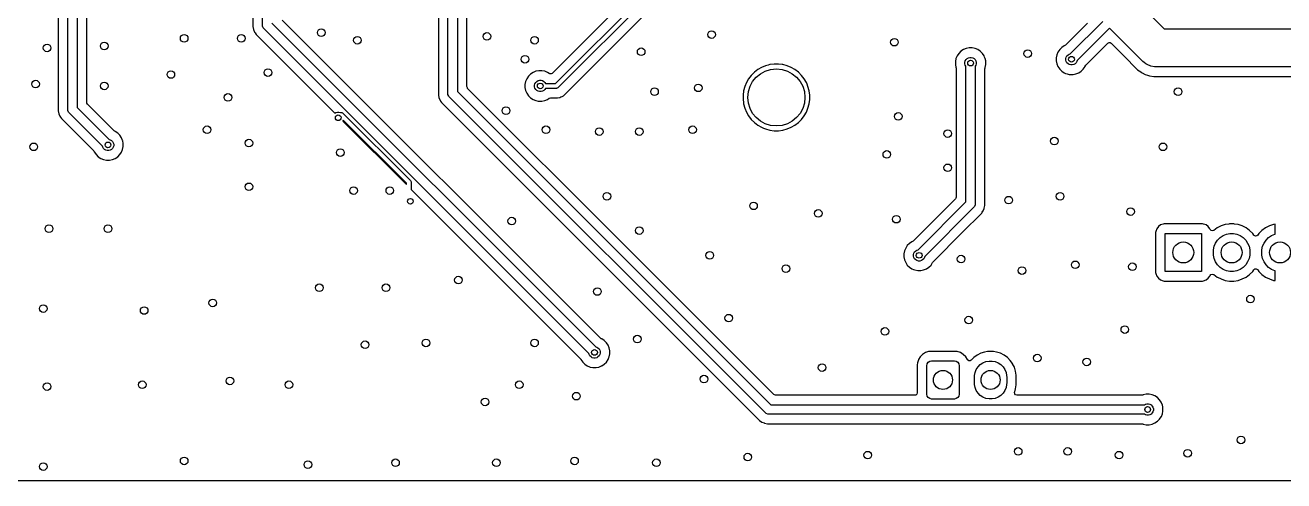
# Model space of a CAD drawing. Extents: x 2.03 to 8.88, y -5.74 to -2.97.
# Drawn here: x 3.695 to 6.297, y -5.738 to -4.796 of the extents above; entities that cross this region are included whole.
import ezdxf

# ---------------------------------------------------------------- set-up
doc = ezdxf.new("R2010")
doc.units = 0
doc.header["$MEASUREMENT"] = 0
doc.layers.add('BLACK', color=7, linetype='CONTINUOUS')

msp = doc.modelspace()

# ---------------------------------------------------------------- linework, layer by layer
at = {"layer": 'BLACK', "linetype": 'CONTINUOUS'}
for p, q in [((4.5689, -4.937), (4.5689, -3.9293)), ((4.5886, -3.9252), (4.5886, -4.9329)), ((4.6083, -4.9182), (4.6083, -3.9223)), ((3.7633, -3.9454), (3.7633, -4.9729)), ((3.783, -4.97), (3.783, -3.9483)), ((3.8027, -3.9524), (3.8027, -4.966)), ((4.5492, -3.9395), (4.5492, -4.9399)), ((4.1855, -4.7957), (4.1855, -3.9632)), ((3.8224, -4.9558), (3.8224, -4.1014)), ((4.1658, -4.0989), (4.1658, -4.7986)), ((5.0069, -4.6729), (4.7846, -4.8952)), ((4.7913, -4.9163), (5.0283, -4.6793)), ((5.0353, -4.6862), (4.7968, -4.9247)), ((4.8127, -4.9367), (5.0417, -4.7077)), ((5.9776, -4.731), (6.0498, -4.8031)), ((4.8845, -5.4431), (4.2263, -4.7849)), ((5.8558, -4.8547), (5.9229, -4.7876)), ((4.1658, -4.7986), (4.1658, -4.7986)), ((4.1658, -4.7986), (4.1658, -4.7986)), ((4.1658, -4.7986), (4.1669, -4.8043)), ((4.1669, -4.8043), (4.1669, -4.8043)), ((4.1669, -4.8043), (4.1691, -4.8097)), ((4.1691, -4.8097), (4.1691, -4.8097)), ((4.1691, -4.8097), (4.1691, -4.8097)), ((4.1691, -4.8097), (4.1699, -4.8108)), ((4.1699, -4.8108), (4.1703, -4.8114)), ((4.1703, -4.8114), (4.1703, -4.8114)), ((4.1703, -4.8114), (4.1724, -4.8145)), ((4.1857, -4.7976), (4.1855, -4.7957)), ((4.1871, -4.8012), (4.1857, -4.7976)), ((4.1884, -4.8027), (4.1871, -4.8012)), ((4.1871, -4.8012), (4.1871, -4.8012)), ((4.8606, -5.4749), (4.1884, -4.8027)), ((4.2052, -4.7916), (4.8745, -5.461)), ((5.8916, -4.7911), (5.8459, -4.8368)), ((5.9368, -4.8015), (5.8697, -4.8686)), ((6.0056, -4.8704), (5.9368, -4.8015)), ((6.0498, -4.8031), (6.4123, -4.8031)), ((4.1724, -4.8145), (4.1724, -4.8145)), ((4.1724, -4.8145), (4.3352, -4.9774)), ((5.8433, -4.8382), (5.8382, -4.8417)), ((5.8443, -4.8378), (5.8433, -4.8382)), ((5.8433, -4.8382), (5.8433, -4.8382)), ((5.8459, -4.8368), (5.8443, -4.8378)), ((5.8876, -4.8786), (5.9333, -4.8328)), ((5.9333, -4.8328), (5.9358, -4.8315)), ((5.9358, -4.8315), (5.9385, -4.8317)), ((5.9385, -4.8317), (5.9402, -4.8328)), ((5.9402, -4.8328), (5.9661, -4.8586)), ((5.6193, -4.8648), (5.6181, -4.8709)), ((5.6217, -4.8591), (5.6193, -4.8648)), ((5.6193, -4.8648), (5.6193, -4.8648)), ((5.6251, -4.8539), (5.6217, -4.8591)), ((5.6217, -4.8591), (5.6217, -4.8591)), ((5.6295, -4.8495), (5.6251, -4.8539)), ((5.6251, -4.8539), (5.6251, -4.8539)), ((5.6347, -4.8461), (5.6295, -4.8495)), ((5.6295, -4.8495), (5.6295, -4.8495)), ((5.6404, -4.8437), (5.6347, -4.8461)), ((5.6347, -4.8461), (5.6347, -4.8461)), ((5.6402, -4.8668), (5.6424, -4.8646)), ((5.6465, -4.8425), (5.6404, -4.8437)), ((5.6404, -4.8437), (5.6404, -4.8437)), ((5.6424, -4.8646), (5.6451, -4.8631)), ((5.6451, -4.8631), (5.6481, -4.8623)), ((5.6527, -4.8425), (5.6465, -4.8425)), ((5.6465, -4.8425), (5.6465, -4.8425)), ((5.6481, -4.8623), (5.6511, -4.8623)), ((5.6511, -4.8623), (5.6541, -4.8631)), ((5.6588, -4.8437), (5.6527, -4.8425)), ((5.6527, -4.8425), (5.6527, -4.8425)), ((5.6541, -4.8631), (5.6568, -4.8646)), ((5.6568, -4.8646), (5.659, -4.8668)), ((5.6645, -4.8461), (5.6588, -4.8437)), ((5.6588, -4.8437), (5.6588, -4.8437)), ((5.6697, -4.8495), (5.6645, -4.8461)), ((5.6645, -4.8461), (5.6645, -4.8461)), ((5.6741, -4.8539), (5.6697, -4.8495)), ((5.6697, -4.8495), (5.6697, -4.8495)), ((5.6775, -4.8591), (5.6741, -4.8539)), ((5.6741, -4.8539), (5.6741, -4.8539)), ((5.6785, -4.8614), (5.6775, -4.8591)), ((5.6775, -4.8591), (5.6775, -4.8591)), ((5.6799, -4.8648), (5.6785, -4.8614)), ((5.6809, -4.8695), (5.6799, -4.8648)), ((5.828, -4.8569), (5.8268, -4.863)), ((5.8268, -4.863), (5.8268, -4.8692)), ((5.8303, -4.8512), (5.828, -4.8569)), ((5.828, -4.8569), (5.828, -4.8569)), ((5.8338, -4.8461), (5.8303, -4.8512)), ((5.8303, -4.8512), (5.8303, -4.8512)), ((5.8382, -4.8417), (5.8338, -4.8461)), ((5.8338, -4.8461), (5.8338, -4.8461)), ((5.8382, -4.8417), (5.8382, -4.8417)), ((5.8466, -4.8646), (5.8474, -4.8616)), ((5.8466, -4.8677), (5.8466, -4.8646)), ((5.8474, -4.8616), (5.8489, -4.859)), ((5.8489, -4.859), (5.8511, -4.8568)), ((5.8511, -4.8568), (5.8537, -4.8552)), ((5.8537, -4.8552), (5.8558, -4.8547)), ((5.9661, -4.8586), (5.995, -4.8876)), ((4.7506, -4.891), (4.7449, -4.8933)), ((4.7506, -4.891), (4.7506, -4.891)), ((4.7567, -4.8897), (4.7506, -4.891)), ((4.7629, -4.8897), (4.7567, -4.8897)), ((4.7567, -4.8897), (4.7567, -4.8897)), ((4.769, -4.891), (4.7629, -4.8897)), ((4.7629, -4.8897), (4.7629, -4.8897)), ((4.7748, -4.8933), (4.769, -4.891)), ((4.769, -4.891), (4.769, -4.891)), ((5.2097, -4.8875), (5.2025, -4.893)), ((5.2175, -4.8829), (5.2097, -4.8875)), ((5.2258, -4.8795), (5.2175, -4.8829)), ((5.2175, -4.8829), (5.2175, -4.8829)), ((5.2309, -4.8781), (5.2258, -4.8795)), ((5.2346, -4.8771), (5.2309, -4.8781)), ((5.2351, -4.8771), (5.2346, -4.8771)), ((5.2435, -4.876), (5.2351, -4.8771)), ((5.2525, -4.876), (5.2435, -4.876)), ((5.2435, -4.876), (5.2435, -4.876)), ((5.26, -4.8769), (5.2525, -4.876)), ((5.2525, -4.876), (5.2525, -4.876)), ((5.2615, -4.8771), (5.26, -4.8769)), ((5.2702, -4.8795), (5.2615, -4.8771)), ((5.2786, -4.8829), (5.2702, -4.8795)), ((5.2864, -4.8875), (5.2786, -4.8829)), ((5.2786, -4.8829), (5.2786, -4.8829)), ((5.2936, -4.893), (5.2864, -4.8875)), ((5.6181, -4.8709), (5.6181, -4.8771)), ((5.6181, -4.8771), (5.6193, -4.8832)), ((5.6193, -4.8832), (5.6193, -4.8832)), ((5.6193, -4.8832), (5.6197, -4.8841)), ((5.6197, -4.8841), (5.6201, -4.886)), ((5.6201, -4.886), (5.6201, -5.1511)), ((5.6379, -4.8725), (5.6387, -4.8695)), ((5.6379, -4.8756), (5.6379, -4.8725)), ((5.6387, -4.8785), (5.6379, -4.8756)), ((5.6387, -4.8695), (5.6402, -4.8668)), ((5.6398, -4.8804), (5.6387, -4.8785)), ((5.6398, -5.1613), (5.6398, -4.8804)), ((5.659, -4.8668), (5.6605, -4.8695)), ((5.6605, -4.8785), (5.6594, -4.8804)), ((5.6594, -4.8804), (5.6594, -5.1654)), ((5.6605, -4.8695), (5.6613, -4.8725)), ((5.6613, -4.8756), (5.6605, -4.8785)), ((5.6613, -4.8725), (5.6613, -4.8756)), ((5.6792, -4.886), (5.6795, -4.8841)), ((5.6792, -4.9402), (5.6792, -4.886)), ((5.6795, -4.8841), (5.6799, -4.8832)), ((5.6799, -4.8832), (5.6811, -4.8771)), ((5.6811, -4.8709), (5.6809, -4.8695)), ((5.6811, -4.8771), (5.6811, -4.8709)), ((5.6811, -4.8709), (5.6811, -4.8709)), ((5.6811, -4.8709), (5.6811, -4.8709)), ((5.8268, -4.8692), (5.828, -4.8753)), ((5.828, -4.8753), (5.828, -4.8753)), ((5.828, -4.8753), (5.8303, -4.8811)), ((5.8303, -4.8811), (5.8303, -4.8811)), ((5.8303, -4.8811), (5.8338, -4.8862)), ((5.8338, -4.8862), (5.8338, -4.8862)), ((5.8338, -4.8862), (5.8382, -4.8906)), ((5.8382, -4.8906), (5.8382, -4.8906)), ((5.8382, -4.8906), (5.8433, -4.8941)), ((5.8474, -4.8707), (5.8466, -4.8677)), ((5.8489, -4.8733), (5.8474, -4.8707)), ((5.8511, -4.8755), (5.8489, -4.8733)), ((5.8537, -4.8771), (5.8511, -4.8755)), ((5.8567, -4.8779), (5.8537, -4.8771)), ((5.8598, -4.8779), (5.8567, -4.8779)), ((5.8628, -4.8771), (5.8598, -4.8779)), ((5.8655, -4.8755), (5.8628, -4.8771)), ((5.8676, -4.8733), (5.8655, -4.8755)), ((5.8692, -4.8707), (5.8676, -4.8733)), ((5.8697, -4.8686), (5.8692, -4.8707)), ((5.8732, -4.8941), (5.8784, -4.8906)), ((5.8784, -4.8906), (5.8827, -4.8862)), ((5.8827, -4.8862), (5.8862, -4.8811)), ((5.8862, -4.8811), (5.8866, -4.8801)), ((5.8866, -4.8801), (5.8876, -4.8786)), ((5.995, -4.8876), (6.0015, -4.8923)), ((6.0015, -4.8923), (6.0025, -4.893)), ((6.0085, -4.873), (6.0056, -4.8704)), ((6.0121, -4.8753), (6.0085, -4.873)), ((6.0149, -4.8772), (6.0121, -4.8753)), ((6.022, -4.8802), (6.0149, -4.8772)), ((6.0296, -4.8817), (6.022, -4.8802)), ((6.0335, -4.8819), (6.0296, -4.8817)), ((6.4252, -4.8819), (6.0335, -4.8819)), ((4.6083, -4.9227), (4.6083, -4.9182)), ((4.7295, -4.9121), (4.7283, -4.9182)), ((4.7283, -4.9182), (4.7283, -4.9244)), ((4.7319, -4.9063), (4.7295, -4.9121)), ((4.7295, -4.9121), (4.7295, -4.9121)), ((4.7354, -4.9012), (4.7319, -4.9063)), ((4.7319, -4.9063), (4.7319, -4.9063)), ((4.7398, -4.8968), (4.7354, -4.9012)), ((4.7354, -4.9012), (4.7354, -4.9012)), ((4.7449, -4.8933), (4.7398, -4.8968)), ((4.7398, -4.8968), (4.7398, -4.8968)), ((4.7449, -4.8933), (4.7449, -4.8933)), ((4.7481, -4.9197), (4.7489, -4.9167)), ((4.7489, -4.9167), (4.7505, -4.9141)), ((4.7505, -4.9141), (4.7527, -4.9119)), ((4.7527, -4.9119), (4.7553, -4.9103)), ((4.7553, -4.9103), (4.7583, -4.9095)), ((4.7583, -4.9095), (4.7614, -4.9095)), ((4.7614, -4.9095), (4.7644, -4.9103)), ((4.7644, -4.9103), (4.767, -4.9119)), ((4.767, -4.9119), (4.7692, -4.9141)), ((4.7692, -4.9141), (4.7705, -4.9163)), ((4.7705, -4.9163), (4.7913, -4.9163)), ((4.7784, -4.8958), (4.7748, -4.8933)), ((4.7748, -4.8933), (4.7748, -4.8933)), ((4.7794, -4.8963), (4.7784, -4.8958)), ((4.7822, -4.8965), (4.7794, -4.8963)), ((4.7846, -4.8952), (4.7822, -4.8965)), ((5.1861, -4.9143), (5.1826, -4.9227)), ((5.1906, -4.9065), (5.1861, -4.9143)), ((5.1861, -4.9143), (5.1861, -4.9143)), ((5.1961, -4.8993), (5.1906, -4.9065)), ((5.2025, -4.893), (5.1961, -4.8993)), ((5.3, -4.8993), (5.2936, -4.893)), ((5.2936, -4.893), (5.2936, -4.893)), ((5.3055, -4.9065), (5.3, -4.8993)), ((5.3, -4.8993), (5.3, -4.8993)), ((5.31, -4.9143), (5.3055, -4.9065)), ((5.3055, -4.9065), (5.3055, -4.9065)), ((5.3055, -4.9065), (5.3055, -4.9065)), ((5.3114, -4.9177), (5.31, -4.9143)), ((5.31, -4.9143), (5.31, -4.9143)), ((5.31, -4.9143), (5.31, -4.9143)), ((5.3134, -4.9227), (5.3114, -4.9177)), ((5.8433, -4.8941), (5.8433, -4.8941)), ((5.8433, -4.8941), (5.846, -4.8952)), ((5.846, -4.8952), (5.8491, -4.8964)), ((5.8491, -4.8964), (5.8532, -4.8973)), ((5.8532, -4.8973), (5.8552, -4.8977)), ((5.8552, -4.8977), (5.8552, -4.8977)), ((5.8552, -4.8977), (5.8552, -4.8977)), ((5.8552, -4.8977), (5.8614, -4.8977)), ((5.8614, -4.8977), (5.8675, -4.8964)), ((5.8614, -4.8977), (5.8614, -4.8977)), ((5.8675, -4.8964), (5.8732, -4.8941)), ((6.0025, -4.893), (6.0045, -4.8941)), ((6.0045, -4.8941), (6.0108, -4.8973)), ((6.0108, -4.8973), (6.0108, -4.8973)), ((6.0108, -4.8973), (6.0108, -4.8973)), ((6.0108, -4.8973), (6.0155, -4.8988)), ((6.0155, -4.8988), (6.0196, -4.9001)), ((6.0196, -4.9001), (6.0288, -4.9016)), ((6.0288, -4.9016), (6.0288, -4.9016)), ((6.0288, -4.9016), (6.4298, -4.9016)), ((4.5492, -4.9399), (4.5492, -4.9399)), ((4.5492, -4.9399), (4.5492, -4.9399)), ((4.5492, -4.9399), (4.5503, -4.9456)), ((4.5691, -4.9389), (4.5689, -4.937)), ((4.5706, -4.9425), (4.5691, -4.9389)), ((4.5718, -4.944), (4.5706, -4.9425)), ((4.5706, -4.9425), (4.5706, -4.9425)), ((5.2253, -5.5975), (4.5718, -4.944)), ((4.5886, -4.9329), (5.2364, -5.5807)), ((4.6084, -4.9238), (4.6083, -4.9227)), ((4.6085, -4.9239), (4.6084, -4.9238)), ((4.6085, -4.9241), (4.6085, -4.9239)), ((4.6091, -4.9251), (4.6085, -4.9241)), ((4.6097, -4.9262), (4.6091, -4.9251)), ((4.9258, -5.2423), (4.6097, -4.9262)), ((4.7283, -4.9244), (4.7295, -4.9305)), ((4.7295, -4.9305), (4.7295, -4.9305)), ((4.7295, -4.9305), (4.7319, -4.9362)), ((4.7319, -4.9362), (4.7319, -4.9362)), ((4.7319, -4.9362), (4.7354, -4.9414)), ((4.7354, -4.9414), (4.7354, -4.9414)), ((4.7354, -4.9414), (4.7398, -4.9457)), ((4.7481, -4.9228), (4.7481, -4.9197)), ((4.7489, -4.9258), (4.7481, -4.9228)), ((4.7505, -4.9284), (4.7489, -4.9258)), ((4.7527, -4.9306), (4.7505, -4.9284)), ((4.7553, -4.9322), (4.7527, -4.9306)), ((4.7583, -4.933), (4.7553, -4.9322)), ((4.7614, -4.933), (4.7583, -4.933)), ((4.7644, -4.9322), (4.7614, -4.933)), ((4.767, -4.9306), (4.7644, -4.9322)), ((4.7692, -4.9284), (4.767, -4.9306)), ((4.7705, -4.9262), (4.7692, -4.9284)), ((4.7933, -4.9262), (4.7705, -4.9262)), ((4.7943, -4.9261), (4.7933, -4.9262)), ((4.795, -4.9258), (4.7943, -4.9261)), ((4.7943, -4.9261), (4.7943, -4.9261)), ((4.796, -4.9254), (4.795, -4.9258)), ((4.7968, -4.9247), (4.796, -4.9254)), ((4.796, -4.9254), (4.796, -4.9254)), ((4.8005, -4.9449), (4.8024, -4.9441)), ((4.8024, -4.9441), (4.805, -4.9431)), ((4.805, -4.9431), (4.8076, -4.9414)), ((4.8076, -4.9414), (4.809, -4.9404)), ((4.809, -4.9404), (4.8124, -4.937)), ((4.809, -4.9404), (4.809, -4.9404)), ((4.8124, -4.937), (4.8126, -4.9368)), ((4.8124, -4.937), (4.8124, -4.937)), ((4.8126, -4.9368), (4.8127, -4.9367)), ((4.8127, -4.9367), (4.8127, -4.9367)), ((4.8127, -4.9367), (4.8127, -4.9367)), ((4.8127, -4.9367), (4.8127, -4.9367)), ((4.8127, -4.9367), (4.8127, -4.9367)), ((5.1803, -4.9314), (5.1791, -4.9404)), ((5.1791, -4.9404), (5.1791, -4.9494)), ((5.1826, -4.9227), (5.1803, -4.9314)), ((5.1803, -4.9314), (5.1803, -4.9314)), ((5.3158, -4.9314), (5.3134, -4.9227)), ((5.3169, -4.9404), (5.3158, -4.9314)), ((5.3169, -4.9494), (5.3169, -4.9404)), ((5.6792, -5.1624), (5.6792, -4.9402)), ((3.7832, -4.972), (3.783, -4.97)), ((3.8027, -4.966), (3.8686, -5.0318)), ((3.8225, -4.9568), (3.8224, -4.9558)), ((3.8239, -4.9592), (3.8225, -4.9568)), ((3.8786, -5.0139), (3.8239, -4.9592)), ((4.5503, -4.9456), (4.5503, -4.9456)), ((4.5503, -4.9456), (4.5526, -4.951)), ((4.5526, -4.951), (4.5536, -4.9525)), ((4.5536, -4.9525), (4.5536, -4.9525)), ((4.5536, -4.9525), (4.5558, -4.9558)), ((4.5558, -4.9558), (4.5558, -4.9558)), ((4.5558, -4.9558), (5.2093, -5.6094)), ((4.7398, -4.9457), (4.7398, -4.9457)), ((4.7398, -4.9457), (4.7449, -4.9492)), ((4.7449, -4.9492), (4.7449, -4.9492)), ((4.7449, -4.9492), (4.7506, -4.9516)), ((4.7506, -4.9516), (4.7506, -4.9516)), ((4.7506, -4.9516), (4.7554, -4.9525)), ((4.7554, -4.9525), (4.7567, -4.9528)), ((4.7567, -4.9528), (4.7567, -4.9528)), ((4.7567, -4.9528), (4.7567, -4.9528)), ((4.7567, -4.9528), (4.7629, -4.9528)), ((4.7629, -4.9528), (4.769, -4.9516)), ((4.7629, -4.9528), (4.7629, -4.9528)), ((4.769, -4.9516), (4.7748, -4.9492)), ((4.7748, -4.9492), (4.7785, -4.9467)), ((4.7785, -4.9467), (4.7811, -4.9459)), ((4.7811, -4.9459), (4.7812, -4.9459)), ((4.7812, -4.9459), (4.7957, -4.9459)), ((4.7957, -4.9459), (4.8002, -4.945)), ((4.7957, -4.9459), (4.7957, -4.9459)), ((4.8002, -4.945), (4.8005, -4.9449)), ((5.1791, -4.9494), (5.18, -4.9558)), ((5.18, -4.9558), (5.1803, -4.9584)), ((5.1803, -4.9584), (5.1826, -4.9671)), ((5.1826, -4.9671), (5.1861, -4.9754)), ((5.31, -4.9754), (5.3134, -4.9671)), ((5.3134, -4.9671), (5.3158, -4.9584)), ((5.3158, -4.9584), (5.3169, -4.9494)), ((3.7633, -4.9729), (3.7633, -4.9729)), ((3.7633, -4.9729), (3.7633, -4.9729)), ((3.7633, -4.9729), (3.7645, -4.9787)), ((3.7645, -4.9787), (3.7645, -4.9787)), ((3.7645, -4.9787), (3.7667, -4.984)), ((3.7667, -4.984), (3.768, -4.986)), ((3.768, -4.986), (3.768, -4.986)), ((3.768, -4.986), (3.7699, -4.9889)), ((3.7699, -4.9889), (3.7699, -4.9889)), ((3.7699, -4.9889), (3.8368, -5.0557)), ((3.7847, -4.9755), (3.7832, -4.972)), ((3.7859, -4.977), (3.7847, -4.9755)), ((3.7847, -4.9755), (3.7847, -4.9755)), ((3.8547, -5.0458), (3.7859, -4.977)), ((4.3352, -4.9774), (4.3375, -4.9761)), ((4.3375, -4.9761), (4.3405, -4.9753)), ((4.3405, -4.9753), (4.3436, -4.9753)), ((4.3436, -4.9753), (4.3466, -4.9761)), ((4.3466, -4.9761), (4.3468, -4.9762)), ((4.3468, -4.9762), (4.3471, -4.9761)), ((4.3471, -4.9761), (4.3473, -4.976)), ((4.3473, -4.976), (4.3482, -4.9759)), ((4.3473, -4.976), (4.3473, -4.976)), ((4.3482, -4.9759), (4.3484, -4.9759)), ((4.3484, -4.9759), (4.3494, -4.976)), ((4.3494, -4.976), (4.3494, -4.976)), ((4.3494, -4.976), (4.3496, -4.9761)), ((4.3496, -4.9761), (4.3512, -4.9767)), ((4.3512, -4.9767), (4.3512, -4.9767)), ((4.3512, -4.9767), (4.3519, -4.9774)), ((4.3527, -4.992), (4.3516, -4.9938)), ((4.3516, -4.9938), (4.4833, -5.1254)), ((4.3519, -4.9774), (4.4917, -5.1171)), ((4.4833, -5.1226), (4.3527, -4.992)), ((5.1861, -4.9754), (5.1861, -4.9754)), ((5.1861, -4.9754), (5.1906, -4.9833)), ((5.1906, -4.9833), (5.1961, -4.9904)), ((5.1961, -4.9904), (5.1961, -4.9904)), ((5.1961, -4.9904), (5.2025, -4.9968)), ((5.2936, -4.9968), (5.3, -4.9904)), ((5.3, -4.9904), (5.3055, -4.9833)), ((5.3, -4.9904), (5.3, -4.9904)), ((5.3, -4.9904), (5.3, -4.9904)), ((5.3055, -4.9833), (5.31, -4.9754)), ((3.8801, -5.015), (3.8786, -5.0139)), ((3.8811, -5.0154), (3.8801, -5.015)), ((3.8862, -5.0188), (3.8811, -5.0154)), ((3.8811, -5.0154), (3.8811, -5.0154)), ((3.8811, -5.0154), (3.8811, -5.0154)), ((3.8906, -5.0232), (3.8862, -5.0188)), ((3.8862, -5.0188), (3.8862, -5.0188)), ((5.2025, -4.9968), (5.2025, -4.9968)), ((5.2025, -4.9968), (5.2097, -5.0023)), ((5.2097, -5.0023), (5.2097, -5.0023)), ((5.2097, -5.0023), (5.2097, -5.0023)), ((5.2097, -5.0023), (5.2175, -5.0068)), ((5.2175, -5.0068), (5.2175, -5.0068)), ((5.2175, -5.0068), (5.2175, -5.0068)), ((5.2175, -5.0068), (5.2211, -5.0083)), ((5.2211, -5.0083), (5.2258, -5.0103)), ((5.2258, -5.0103), (5.2346, -5.0126)), ((5.2346, -5.0126), (5.2435, -5.0138)), ((5.2435, -5.0138), (5.2435, -5.0138)), ((5.2435, -5.0138), (5.2525, -5.0138)), ((5.2525, -5.0138), (5.2615, -5.0126)), ((5.2525, -5.0138), (5.2525, -5.0138)), ((5.2615, -5.0126), (5.2702, -5.0103)), ((5.2702, -5.0103), (5.2786, -5.0068)), ((5.2786, -5.0068), (5.2864, -5.0023)), ((5.2864, -5.0023), (5.2936, -4.9968)), ((5.2936, -4.9968), (5.2936, -4.9968)), ((5.2936, -4.9968), (5.2936, -4.9968)), ((3.8552, -5.0478), (3.8547, -5.0458)), ((3.8568, -5.0505), (3.8552, -5.0478)), ((3.8686, -5.0318), (3.8707, -5.0324)), ((3.8707, -5.0324), (3.8733, -5.0339)), ((3.8733, -5.0339), (3.8755, -5.0361)), ((3.8755, -5.0361), (3.8771, -5.0388)), ((3.8771, -5.0478), (3.8755, -5.0505)), ((3.8771, -5.0388), (3.8779, -5.0418)), ((3.8779, -5.0448), (3.8771, -5.0478)), ((3.8779, -5.0418), (3.8779, -5.0448)), ((3.8941, -5.0284), (3.8906, -5.0232)), ((3.8906, -5.0232), (3.8906, -5.0232)), ((3.8942, -5.0288), (3.8941, -5.0284)), ((3.8941, -5.0284), (3.8941, -5.0284)), ((3.8964, -5.0341), (3.8942, -5.0288)), ((3.8965, -5.0346), (3.8964, -5.0341)), ((3.8964, -5.0525), (3.8977, -5.0464)), ((3.8977, -5.0402), (3.8965, -5.0346)), ((3.8977, -5.0464), (3.8977, -5.0402)), ((3.8977, -5.0402), (3.8977, -5.0402)), ((3.8977, -5.0402), (3.8977, -5.0402)), ((3.8368, -5.0557), (3.8378, -5.0573)), ((3.8378, -5.0573), (3.8382, -5.0582)), ((3.8382, -5.0582), (3.8382, -5.0582)), ((3.8382, -5.0582), (3.8382, -5.0582)), ((3.8382, -5.0582), (3.8417, -5.0634)), ((3.8417, -5.0634), (3.8417, -5.0634)), ((3.8417, -5.0634), (3.8461, -5.0678)), ((3.8461, -5.0678), (3.8461, -5.0678)), ((3.8461, -5.0678), (3.8512, -5.0712)), ((3.8512, -5.0712), (3.8512, -5.0712)), ((3.8512, -5.0712), (3.8569, -5.0736)), ((3.859, -5.0527), (3.8568, -5.0505)), ((3.8569, -5.0736), (3.8569, -5.0736)), ((3.8569, -5.0736), (3.863, -5.0748)), ((3.8616, -5.0542), (3.859, -5.0527)), ((3.8646, -5.055), (3.8616, -5.0542)), ((3.8677, -5.055), (3.8646, -5.055)), ((3.8707, -5.0542), (3.8677, -5.055)), ((3.8692, -5.0748), (3.8753, -5.0736)), ((3.8733, -5.0527), (3.8707, -5.0542)), ((3.8755, -5.0505), (3.8733, -5.0527)), ((3.8753, -5.0736), (3.8811, -5.0712)), ((3.8811, -5.0712), (3.8862, -5.0678)), ((3.8862, -5.0678), (3.8906, -5.0634)), ((3.8906, -5.0634), (3.8941, -5.0582)), ((3.8941, -5.0582), (3.8964, -5.0525)), ((3.863, -5.0748), (3.863, -5.0748)), ((3.863, -5.0748), (3.863, -5.0748)), ((3.863, -5.0748), (3.8692, -5.0748)), ((3.8692, -5.0748), (3.8692, -5.0748)), ((4.4833, -5.1254), (4.4833, -5.1226)), ((4.4917, -5.1171), (4.4923, -5.1179)), ((4.4923, -5.1179), (4.493, -5.1196)), ((4.493, -5.1196), (4.4931, -5.1206)), ((4.4931, -5.1206), (4.4931, -5.1353)), ((4.4931, -5.1353), (4.8427, -5.4849)), ((5.6201, -5.1511), (5.6193, -5.1537)), ((5.6186, -5.1545), (5.5309, -5.2423)), ((5.5409, -5.2602), (5.6398, -5.1613)), ((5.6566, -5.1723), (5.5548, -5.2741)), ((5.6193, -5.1537), (5.6186, -5.1545)), ((5.6578, -5.1708), (5.6566, -5.1723)), ((5.6593, -5.1673), (5.6578, -5.1708)), ((5.6594, -5.1654), (5.6593, -5.1673)), ((5.6593, -5.1673), (5.6593, -5.1673)), ((5.6758, -5.1794), (5.6776, -5.175)), ((5.6776, -5.175), (5.678, -5.174)), ((5.678, -5.174), (5.6792, -5.1683)), ((5.6792, -5.1683), (5.6792, -5.1624)), ((5.6323, -5.2245), (5.6726, -5.1842)), ((5.6726, -5.1842), (5.6738, -5.1823)), ((5.6738, -5.1823), (5.6751, -5.1804)), ((5.6751, -5.1804), (5.6754, -5.18)), ((5.6754, -5.18), (5.6758, -5.1794)), ((5.5727, -5.2841), (5.6323, -5.2245)), ((6.0324, -5.2221), (6.0322, -5.2245)), ((6.0322, -5.2245), (6.0322, -5.2245)), ((6.0322, -5.2245), (6.0322, -5.307)), ((6.0344, -5.2168), (6.0324, -5.2221)), ((6.0378, -5.2123), (6.0344, -5.2168)), ((6.0344, -5.2168), (6.0344, -5.2168)), ((6.0423, -5.2089), (6.0378, -5.2123)), ((6.0378, -5.2123), (6.0378, -5.2123)), ((6.0476, -5.2069), (6.0423, -5.2089)), ((6.0423, -5.2089), (6.0423, -5.2089)), ((6.05, -5.2067), (6.0476, -5.2069)), ((6.1288, -5.2067), (6.05, -5.2067)), ((6.05, -5.2067), (6.05, -5.2067)), ((6.0519, -5.3051), (6.0519, -5.2264)), ((6.0519, -5.2264), (6.1269, -5.2264)), ((6.1269, -5.2264), (6.1269, -5.3051)), ((6.1311, -5.2069), (6.1288, -5.2067)), ((6.1288, -5.2067), (6.1288, -5.2067)), ((6.1288, -5.2067), (6.1288, -5.2067)), ((6.1288, -5.2067), (6.1288, -5.2067)), ((6.1364, -5.2089), (6.1311, -5.2069)), ((6.1311, -5.2069), (6.1311, -5.2069)), ((6.1409, -5.2123), (6.1364, -5.2089)), ((6.1364, -5.2089), (6.1364, -5.2089)), ((6.1443, -5.2168), (6.1409, -5.2123)), ((6.1409, -5.2123), (6.1409, -5.2123)), ((6.1448, -5.2179), (6.1443, -5.2168)), ((6.1443, -5.2168), (6.1443, -5.2168)), ((6.145, -5.2185), (6.1448, -5.2179)), ((6.1469, -5.2205), (6.145, -5.2185)), ((6.1496, -5.2211), (6.1469, -5.2205)), ((6.1522, -5.2202), (6.1496, -5.2211)), ((6.1594, -5.215), (6.1522, -5.2202)), ((6.1674, -5.2109), (6.1594, -5.215)), ((6.176, -5.2081), (6.1674, -5.2109)), ((6.1717, -5.2308), (6.1785, -5.228)), ((6.1833, -5.2069), (6.176, -5.2081)), ((6.176, -5.2081), (6.176, -5.2081)), ((6.1785, -5.228), (6.1857, -5.2266)), ((6.1849, -5.2067), (6.1833, -5.2069)), ((6.1939, -5.2067), (6.1849, -5.2067)), ((6.1857, -5.2266), (6.193, -5.2266)), ((6.193, -5.2266), (6.2003, -5.228)), ((6.1955, -5.2069), (6.1939, -5.2067)), ((6.2028, -5.2081), (6.1955, -5.2069)), ((6.2003, -5.228), (6.207, -5.2308)), ((6.2113, -5.2109), (6.2028, -5.2081)), ((6.2191, -5.2148), (6.2113, -5.2109)), ((6.2194, -5.215), (6.2191, -5.2148)), ((6.2266, -5.2202), (6.2194, -5.215)), ((6.233, -5.2266), (6.2266, -5.2202)), ((6.2354, -5.23), (6.233, -5.2266)), ((6.236, -5.2306), (6.2354, -5.23)), ((6.2384, -5.2319), (6.236, -5.2306)), ((6.2433, -5.23), (6.2412, -5.2316)), ((6.2458, -5.2266), (6.2433, -5.23)), ((6.2521, -5.2203), (6.2458, -5.2266)), ((6.2594, -5.215), (6.2521, -5.2203)), ((6.2674, -5.2109), (6.2594, -5.215)), ((6.276, -5.2081), (6.2674, -5.2109)), ((6.2717, -5.2308), (6.2785, -5.228)), ((6.2795, -5.2075), (6.276, -5.2081)), ((6.2785, -5.228), (6.2795, -5.2278)), ((6.2795, -5.2278), (6.2795, -5.2075)), ((6.2795, -5.2075), (6.2795, -5.2075)), ((4.9521, -5.2685), (4.9258, -5.2423)), ((5.5154, -5.2567), (5.513, -5.2625)), ((5.5188, -5.2516), (5.5154, -5.2567)), ((5.5154, -5.2567), (5.5154, -5.2567)), ((5.5232, -5.2472), (5.5188, -5.2516)), ((5.5188, -5.2516), (5.5188, -5.2516)), ((5.5284, -5.2437), (5.5232, -5.2472)), ((5.5232, -5.2472), (5.5232, -5.2472)), ((5.5293, -5.2433), (5.5284, -5.2437)), ((5.5284, -5.2437), (5.5284, -5.2437)), ((5.5309, -5.2423), (5.5293, -5.2433)), ((6.1521, -5.2602), (6.1535, -5.253)), ((6.1535, -5.253), (6.1563, -5.2462)), ((6.1563, -5.2462), (6.1604, -5.2401)), ((6.1604, -5.2401), (6.1656, -5.2349)), ((6.1656, -5.2349), (6.1717, -5.2308)), ((6.207, -5.2308), (6.2132, -5.2349)), ((6.2132, -5.2349), (6.2184, -5.2401)), ((6.2184, -5.2401), (6.2224, -5.2462)), ((6.2224, -5.2462), (6.2253, -5.253)), ((6.2253, -5.253), (6.2267, -5.2602)), ((6.2412, -5.2316), (6.2384, -5.2319)), ((6.2521, -5.2602), (6.2535, -5.253)), ((6.2535, -5.253), (6.2563, -5.2462)), ((6.2563, -5.2462), (6.2604, -5.2401)), ((6.2604, -5.2401), (6.2656, -5.2349)), ((6.2656, -5.2349), (6.2717, -5.2308)), ((4.9553, -5.2718), (4.9521, -5.2685)), ((5.2431, -5.5596), (4.9553, -5.2718)), ((5.513, -5.2625), (5.5118, -5.2685)), ((5.5118, -5.2685), (5.5118, -5.2748)), ((5.5118, -5.2748), (5.513, -5.2808)), ((5.513, -5.2625), (5.513, -5.2625)), ((5.513, -5.2808), (5.513, -5.2808)), ((5.513, -5.2808), (5.5154, -5.2866)), ((5.5316, -5.2701), (5.5324, -5.2671)), ((5.5316, -5.2732), (5.5316, -5.2701)), ((5.5324, -5.2762), (5.5316, -5.2732)), ((5.5324, -5.2671), (5.5339, -5.2645)), ((5.5339, -5.2788), (5.5324, -5.2762)), ((5.5339, -5.2645), (5.5361, -5.2623)), ((5.5361, -5.281), (5.5339, -5.2788)), ((5.5361, -5.2623), (5.5388, -5.2607)), ((5.5388, -5.2826), (5.5361, -5.281)), ((5.5388, -5.2607), (5.5409, -5.2602)), ((5.5418, -5.2834), (5.5388, -5.2826)), ((5.5478, -5.2826), (5.5448, -5.2834)), ((5.5505, -5.281), (5.5478, -5.2826)), ((5.5527, -5.2788), (5.5505, -5.281)), ((5.5542, -5.2762), (5.5527, -5.2788)), ((5.5548, -5.2741), (5.5542, -5.2762)), ((6.1519, -5.2639), (6.1521, -5.2602)), ((6.1519, -5.2676), (6.1519, -5.2639)), ((6.1521, -5.2713), (6.1519, -5.2676)), ((6.1535, -5.2785), (6.1521, -5.2713)), ((6.1563, -5.2853), (6.1535, -5.2785)), ((6.2253, -5.2785), (6.2224, -5.2853)), ((6.2267, -5.2713), (6.2253, -5.2785)), ((6.2267, -5.2602), (6.2269, -5.2639)), ((6.2269, -5.2676), (6.2267, -5.2713)), ((6.2269, -5.2639), (6.2269, -5.2676)), ((6.2519, -5.2639), (6.2521, -5.2602)), ((6.2519, -5.2676), (6.2519, -5.2639)), ((6.2521, -5.2713), (6.2519, -5.2676)), ((6.2535, -5.2785), (6.2521, -5.2713)), ((6.2563, -5.2853), (6.2535, -5.2785)), ((5.5154, -5.2866), (5.5154, -5.2866)), ((5.5154, -5.2866), (5.5188, -5.2917)), ((5.5188, -5.2917), (5.5188, -5.2917)), ((5.5188, -5.2917), (5.5232, -5.2961)), ((5.5232, -5.2961), (5.5232, -5.2961)), ((5.5232, -5.2961), (5.5284, -5.2996)), ((5.5284, -5.2996), (5.5284, -5.2996)), ((5.5284, -5.2996), (5.5316, -5.3009)), ((5.5316, -5.3009), (5.5341, -5.302)), ((5.5341, -5.302), (5.5402, -5.3032)), ((5.5402, -5.3032), (5.5402, -5.3032)), ((5.5402, -5.3032), (5.5402, -5.3032)), ((5.5402, -5.3032), (5.5464, -5.3032)), ((5.5448, -5.2834), (5.5418, -5.2834)), ((5.5464, -5.3032), (5.5525, -5.302)), ((5.5464, -5.3032), (5.5464, -5.3032)), ((5.5525, -5.302), (5.5582, -5.2996)), ((5.5582, -5.2996), (5.5634, -5.2961)), ((5.5634, -5.2961), (5.5678, -5.2917)), ((5.5678, -5.2917), (5.5712, -5.2866)), ((5.5712, -5.2866), (5.5716, -5.2857)), ((5.5716, -5.2857), (5.5727, -5.2841)), ((6.0322, -5.307), (6.0322, -5.307)), ((6.0322, -5.307), (6.0324, -5.3093)), ((6.1269, -5.3051), (6.0519, -5.3051)), ((6.1604, -5.2914), (6.1563, -5.2853)), ((6.1656, -5.2966), (6.1604, -5.2914)), ((6.1717, -5.3007), (6.1656, -5.2966)), ((6.1785, -5.3035), (6.1717, -5.3007)), ((6.1857, -5.3049), (6.1785, -5.3035)), ((6.193, -5.3049), (6.1857, -5.3049)), ((6.2003, -5.3035), (6.193, -5.3049)), ((6.207, -5.3007), (6.2003, -5.3035)), ((6.2132, -5.2966), (6.207, -5.3007)), ((6.2184, -5.2914), (6.2132, -5.2966)), ((6.2224, -5.2853), (6.2184, -5.2914)), ((6.2266, -5.3113), (6.233, -5.3049)), ((6.233, -5.3049), (6.2354, -5.3015)), ((6.2354, -5.3015), (6.2376, -5.2999)), ((6.2376, -5.2999), (6.2404, -5.2996)), ((6.2404, -5.2996), (6.2428, -5.3009)), ((6.2428, -5.3009), (6.2433, -5.3015)), ((6.2433, -5.3015), (6.2458, -5.3049)), ((6.2458, -5.3049), (6.2458, -5.3049)), ((6.2458, -5.3049), (6.2521, -5.3112)), ((6.2604, -5.2914), (6.2563, -5.2853)), ((6.2656, -5.2966), (6.2604, -5.2914)), ((6.2717, -5.3007), (6.2656, -5.2966)), ((6.2785, -5.3035), (6.2717, -5.3007)), ((6.2795, -5.3037), (6.2785, -5.3035)), ((6.2795, -5.324), (6.2795, -5.3037)), ((6.0324, -5.3093), (6.0344, -5.3147)), ((6.0344, -5.3147), (6.0344, -5.3147)), ((6.0344, -5.3147), (6.0378, -5.3192)), ((6.0378, -5.3192), (6.0378, -5.3192)), ((6.0378, -5.3192), (6.0423, -5.3226)), ((6.0423, -5.3226), (6.0423, -5.3226)), ((6.0423, -5.3226), (6.0476, -5.3246)), ((6.0476, -5.3246), (6.0476, -5.3246)), ((6.0476, -5.3246), (6.0479, -5.3246)), ((6.0479, -5.3246), (6.05, -5.3248)), ((6.05, -5.3248), (6.1288, -5.3248)), ((6.1288, -5.3248), (6.1311, -5.3246)), ((6.1311, -5.3246), (6.1364, -5.3226)), ((6.1364, -5.3226), (6.1409, -5.3192)), ((6.1409, -5.3192), (6.1443, -5.3147)), ((6.1443, -5.3147), (6.1448, -5.3136)), ((6.1448, -5.3136), (6.1464, -5.3114)), ((6.1464, -5.3114), (6.149, -5.3104)), ((6.149, -5.3104), (6.1517, -5.311)), ((6.1517, -5.311), (6.1522, -5.3113)), ((6.1522, -5.3113), (6.1594, -5.3165)), ((6.1594, -5.3165), (6.1646, -5.3192)), ((6.1646, -5.3192), (6.1674, -5.3206)), ((6.1674, -5.3206), (6.176, -5.3234)), ((6.176, -5.3234), (6.176, -5.3234)), ((6.176, -5.3234), (6.176, -5.3234)), ((6.176, -5.3234), (6.1849, -5.3248)), ((6.1849, -5.3248), (6.1849, -5.3248)), ((6.1849, -5.3248), (6.1939, -5.3248)), ((6.1939, -5.3248), (6.2028, -5.3234)), ((6.1939, -5.3248), (6.1939, -5.3248)), ((6.2028, -5.3234), (6.2113, -5.3206)), ((6.2028, -5.3234), (6.2028, -5.3234)), ((6.2028, -5.3234), (6.2028, -5.3234)), ((6.2113, -5.3206), (6.2194, -5.3165)), ((6.2113, -5.3206), (6.2113, -5.3206)), ((6.2113, -5.3206), (6.2113, -5.3206)), ((6.2194, -5.3165), (6.2266, -5.3113)), ((6.2521, -5.3112), (6.2594, -5.3165)), ((6.2594, -5.3165), (6.2674, -5.3206)), ((6.2674, -5.3206), (6.276, -5.3234)), ((6.276, -5.3234), (6.2795, -5.324)), ((4.8745, -5.461), (4.8766, -5.4615)), ((4.8766, -5.4615), (4.8792, -5.4631)), ((4.8792, -5.4631), (4.8814, -5.4653)), ((4.886, -5.4441), (4.8845, -5.4431)), ((4.887, -5.4445), (4.886, -5.4441)), ((4.8921, -5.448), (4.887, -5.4445)), ((4.887, -5.4445), (4.887, -5.4445)), ((4.8965, -5.4524), (4.8921, -5.448)), ((4.8921, -5.448), (4.8921, -5.448)), ((4.9, -5.4575), (4.8965, -5.4524)), ((4.8965, -5.4524), (4.8965, -5.4524)), ((4.9024, -5.4632), (4.9, -5.4575)), ((4.9, -5.4575), (4.9, -5.4575)), ((4.9035, -5.4689), (4.9024, -5.4632)), ((4.9024, -5.4632), (4.9024, -5.4632)), ((4.8427, -5.4849), (4.8437, -5.4864)), ((4.8437, -5.4864), (4.8441, -5.4874)), ((4.8441, -5.4874), (4.8441, -5.4874)), ((4.8441, -5.4874), (4.8476, -5.4925)), ((4.8611, -5.477), (4.8606, -5.4749)), ((4.8627, -5.4796), (4.8611, -5.477)), ((4.8649, -5.4818), (4.8627, -5.4796)), ((4.8675, -5.4834), (4.8649, -5.4818)), ((4.8705, -5.4842), (4.8675, -5.4834)), ((4.8736, -5.4842), (4.8705, -5.4842)), ((4.8766, -5.4834), (4.8736, -5.4842)), ((4.8792, -5.4818), (4.8766, -5.4834)), ((4.8814, -5.4796), (4.8792, -5.4818)), ((4.8814, -5.4653), (4.883, -5.4679)), ((4.883, -5.477), (4.8814, -5.4796)), ((4.883, -5.4679), (4.8838, -5.4709)), ((4.8838, -5.474), (4.883, -5.477)), ((4.8838, -5.4709), (4.8838, -5.474)), ((4.8965, -5.4925), (4.9, -5.4874)), ((4.9, -5.4874), (4.9001, -5.487)), ((4.9001, -5.487), (4.9018, -5.4831)), ((4.9018, -5.4831), (4.9024, -5.4816)), ((4.9024, -5.4816), (4.9036, -5.4755)), ((4.9036, -5.4693), (4.9035, -5.4689)), ((4.9036, -5.4755), (4.9036, -5.4693)), ((4.9036, -5.4693), (4.9036, -5.4693)), ((4.9036, -5.4693), (4.9036, -5.4693)), ((5.5418, -5.4879), (5.5398, -5.494)), ((5.5419, -5.4874), (5.5418, -5.4879)), ((5.5456, -5.4815), (5.5419, -5.4874)), ((5.5419, -5.4874), (5.5419, -5.4874)), ((5.5504, -5.4767), (5.5456, -5.4815)), ((5.5563, -5.473), (5.5504, -5.4767)), ((5.5629, -5.4709), (5.5563, -5.473)), ((5.5563, -5.473), (5.5563, -5.473)), ((5.5619, -5.493), (5.5651, -5.4909)), ((5.5669, -5.4705), (5.5629, -5.4709)), ((5.5629, -5.4709), (5.5629, -5.4709)), ((5.5651, -5.4909), (5.5689, -5.4902)), ((5.6181, -5.4705), (5.5669, -5.4705)), ((5.5669, -5.4705), (5.5669, -5.4705)), ((5.5689, -5.4902), (5.6161, -5.4902)), ((5.6161, -5.4902), (5.6199, -5.4909)), ((5.6222, -5.4709), (5.6181, -5.4705)), ((5.6199, -5.4909), (5.6231, -5.493)), ((5.6287, -5.473), (5.6222, -5.4709)), ((5.6222, -5.4709), (5.6222, -5.4709)), ((5.6346, -5.4767), (5.6287, -5.473)), ((5.6395, -5.4815), (5.6346, -5.4767)), ((5.6431, -5.4874), (5.6395, -5.4815)), ((5.6432, -5.4876), (5.6431, -5.4874)), ((5.6435, -5.488), (5.6432, -5.4876)), ((5.6457, -5.4897), (5.6435, -5.488)), ((5.6484, -5.4898), (5.6457, -5.4897)), ((5.6508, -5.4885), (5.6484, -5.4898)), ((5.6563, -5.4831), (5.6508, -5.4885)), ((5.6631, -5.4781), (5.6563, -5.4831)), ((5.6705, -5.4743), (5.6631, -5.4781)), ((5.6785, -5.4718), (5.6705, -5.4743)), ((5.6848, -5.4708), (5.6785, -5.4718)), ((5.6812, -5.4916), (5.6877, -5.4903)), ((5.6868, -5.4705), (5.6848, -5.4708)), ((5.6951, -5.4705), (5.6868, -5.4705)), ((5.6877, -5.4903), (5.6942, -5.4903)), ((5.6942, -5.4903), (5.7007, -5.4916)), ((5.697, -5.4708), (5.6951, -5.4705)), ((5.7034, -5.4718), (5.697, -5.4708)), ((5.7114, -5.4743), (5.7034, -5.4718)), ((5.7034, -5.4718), (5.7034, -5.4718)), ((5.7034, -5.4718), (5.7034, -5.4718)), ((5.7188, -5.4781), (5.7114, -5.4743)), ((5.7114, -5.4743), (5.7114, -5.4743)), ((5.7114, -5.4743), (5.7114, -5.4743)), ((5.7256, -5.4831), (5.7188, -5.4781)), ((5.7315, -5.489), (5.7256, -5.4831)), ((5.7361, -5.4953), (5.7315, -5.489)), ((4.8476, -5.4925), (4.8476, -5.4925)), ((4.8476, -5.4925), (4.852, -5.4969)), ((4.852, -5.4969), (4.852, -5.4969)), ((4.852, -5.4969), (4.8571, -5.5004)), ((4.8571, -5.5004), (4.8571, -5.5004)), ((4.8571, -5.5004), (4.8617, -5.5023)), ((4.8617, -5.5023), (4.8629, -5.5027)), ((4.8629, -5.5027), (4.8689, -5.504)), ((4.8689, -5.504), (4.8689, -5.504)), ((4.8689, -5.504), (4.8689, -5.504)), ((4.8689, -5.504), (4.8752, -5.504)), ((4.8752, -5.504), (4.8812, -5.5027)), ((4.8752, -5.504), (4.8752, -5.504)), ((4.8812, -5.5027), (4.8866, -5.5005)), ((4.8866, -5.5005), (4.887, -5.5004)), ((4.887, -5.5004), (4.8921, -5.4969)), ((4.887, -5.5004), (4.887, -5.5004)), ((4.887, -5.5004), (4.887, -5.5004)), ((4.8921, -5.4969), (4.8965, -5.4925)), ((5.5398, -5.494), (5.5394, -5.498)), ((5.5394, -5.498), (5.5394, -5.498)), ((5.5394, -5.498), (5.5394, -5.5561)), ((5.5398, -5.494), (5.5398, -5.494)), ((5.5398, -5.494), (5.5398, -5.494)), ((5.5591, -5.5), (5.5598, -5.4962)), ((5.5591, -5.5591), (5.5591, -5.5)), ((5.5598, -5.4962), (5.5619, -5.493)), ((5.6231, -5.493), (5.6252, -5.4962)), ((5.6252, -5.4962), (5.626, -5.5)), ((5.626, -5.5), (5.626, -5.5591)), ((5.6576, -5.5203), (5.6589, -5.5139)), ((5.6589, -5.5139), (5.6614, -5.5078)), ((5.6614, -5.5078), (5.6651, -5.5024)), ((5.6651, -5.5024), (5.6697, -5.4978)), ((5.6697, -5.4978), (5.6752, -5.4941)), ((5.6752, -5.4941), (5.6812, -5.4916)), ((5.7007, -5.4916), (5.7067, -5.4941)), ((5.7067, -5.4941), (5.7122, -5.4978)), ((5.7122, -5.4978), (5.7168, -5.5024)), ((5.7168, -5.5024), (5.7205, -5.5078)), ((5.7205, -5.5078), (5.723, -5.5139)), ((5.723, -5.5139), (5.7242, -5.5203)), ((5.7364, -5.4958), (5.7361, -5.4953)), ((5.7366, -5.4961), (5.7364, -5.4958)), ((5.7402, -5.5032), (5.7366, -5.4961)), ((5.7428, -5.5112), (5.7402, -5.5032)), ((5.7441, -5.5194), (5.7428, -5.5112)), ((5.6575, -5.5236), (5.6576, -5.5203)), ((5.6575, -5.5354), (5.6575, -5.5236)), ((5.6576, -5.5387), (5.6575, -5.5354)), ((5.6589, -5.5451), (5.6576, -5.5387)), ((5.7242, -5.5387), (5.723, -5.5451)), ((5.7242, -5.5203), (5.7244, -5.5236)), ((5.7244, -5.5354), (5.7242, -5.5387)), ((5.7244, -5.5236), (5.7244, -5.5354)), ((5.7428, -5.5479), (5.7441, -5.5396)), ((5.7441, -5.5396), (5.7441, -5.5194)), ((5.2439, -5.5602), (5.2431, -5.5596)), ((5.2465, -5.561), (5.2439, -5.5602)), ((5.5345, -5.561), (5.2465, -5.561)), ((5.5365, -5.5606), (5.5345, -5.561)), ((5.5386, -5.5588), (5.5365, -5.5606)), ((5.5394, -5.5561), (5.5386, -5.5588)), ((5.5598, -5.5628), (5.5591, -5.5591)), ((5.5619, -5.566), (5.5598, -5.5628)), ((5.5651, -5.5681), (5.5619, -5.566)), ((5.5689, -5.5689), (5.5651, -5.5681)), ((5.6161, -5.5689), (5.5689, -5.5689)), ((5.6199, -5.5681), (5.6161, -5.5689)), ((5.6231, -5.566), (5.6199, -5.5681)), ((5.6252, -5.5628), (5.6231, -5.566)), ((5.626, -5.5591), (5.6252, -5.5628)), ((5.6614, -5.5512), (5.6589, -5.5451)), ((5.6651, -5.5567), (5.6614, -5.5512)), ((5.6697, -5.5613), (5.6651, -5.5567)), ((5.6752, -5.5649), (5.6697, -5.5613)), ((5.6812, -5.5675), (5.6752, -5.5649)), ((5.6877, -5.5687), (5.6812, -5.5675)), ((5.6942, -5.5687), (5.6877, -5.5687)), ((5.7007, -5.5675), (5.6942, -5.5687)), ((5.7067, -5.5649), (5.7007, -5.5675)), ((5.7122, -5.5613), (5.7067, -5.5649)), ((5.7168, -5.5567), (5.7122, -5.5613)), ((5.7205, -5.5512), (5.7168, -5.5567)), ((5.723, -5.5451), (5.7205, -5.5512)), ((5.7404, -5.5554), (5.7406, -5.5546)), ((5.7408, -5.5582), (5.7404, -5.5554)), ((5.7406, -5.5546), (5.7409, -5.5539)), ((5.7426, -5.5602), (5.7408, -5.5582)), ((5.7409, -5.5539), (5.7428, -5.5479)), ((5.7453, -5.561), (5.7426, -5.5602)), ((6.0038, -5.561), (5.7453, -5.561)), ((6.0056, -5.5606), (6.0038, -5.561)), ((6.0066, -5.5602), (6.0056, -5.5606)), ((6.0126, -5.559), (6.0066, -5.5602)), ((6.0066, -5.5602), (6.0066, -5.5602)), ((6.0066, -5.5602), (6.0066, -5.5602)), ((6.0066, -5.5602), (6.0066, -5.5602)), ((6.0189, -5.559), (6.0126, -5.559)), ((6.0126, -5.559), (6.0126, -5.559)), ((6.0249, -5.5602), (6.0189, -5.559)), ((6.0189, -5.559), (6.0189, -5.559)), ((6.0307, -5.5626), (6.0249, -5.5602)), ((6.0249, -5.5602), (6.0249, -5.5602)), ((6.0358, -5.5661), (6.0307, -5.5626)), ((6.0307, -5.5626), (6.0307, -5.5626)), ((6.0402, -5.5705), (6.0358, -5.5661)), ((6.0358, -5.5661), (6.0358, -5.5661)), ((5.2364, -5.5807), (6.0094, -5.5807)), ((6.0094, -5.5807), (6.0112, -5.5796)), ((6.0112, -5.5796), (6.0142, -5.5788)), ((6.0142, -5.5788), (6.0173, -5.5788)), ((6.0173, -5.5788), (6.0203, -5.5796)), ((6.0203, -5.5796), (6.0229, -5.5812)), ((6.0229, -5.5812), (6.0251, -5.5834)), ((6.0251, -5.5834), (6.0267, -5.586)), ((6.0267, -5.5951), (6.0251, -5.5977)), ((6.0267, -5.586), (6.0275, -5.589)), ((6.0275, -5.5921), (6.0267, -5.5951)), ((6.0275, -5.589), (6.0275, -5.5921)), ((6.0437, -5.5756), (6.0402, -5.5705)), ((6.0402, -5.5705), (6.0402, -5.5705)), ((6.0461, -5.5814), (6.0437, -5.5756)), ((6.0437, -5.5756), (6.0437, -5.5756)), ((6.0468, -5.5849), (6.0461, -5.5814)), ((6.0461, -5.5814), (6.0461, -5.5814)), ((6.0461, -5.5997), (6.0473, -5.5937)), ((6.0473, -5.5874), (6.0468, -5.5849)), ((6.0473, -5.5937), (6.0473, -5.5874)), ((6.0473, -5.5874), (6.0473, -5.5874)), ((6.0473, -5.5874), (6.0473, -5.5874)), ((5.2093, -5.6094), (5.2134, -5.6135)), ((5.2134, -5.6135), (5.2134, -5.6135)), ((5.2134, -5.6135), (5.2183, -5.6167)), ((5.2183, -5.6167), (5.2183, -5.6167)), ((5.2183, -5.6167), (5.2225, -5.6185)), ((5.2225, -5.6185), (5.2237, -5.619)), ((5.2237, -5.619), (5.2237, -5.619)), ((5.2237, -5.619), (5.2237, -5.619)), ((5.2237, -5.619), (5.2294, -5.6201)), ((5.2268, -5.5987), (5.2253, -5.5975)), ((5.2304, -5.6002), (5.2268, -5.5987)), ((5.2268, -5.5987), (5.2268, -5.5987)), ((5.2294, -5.6201), (5.2294, -5.6201)), ((5.2294, -5.6201), (6.0038, -5.6201)), ((5.2323, -5.6004), (5.2304, -5.6002)), ((6.0094, -5.6004), (5.2323, -5.6004)), ((6.0038, -5.6201), (6.0056, -5.6205)), ((6.0056, -5.6205), (6.0066, -5.6209)), ((6.0066, -5.6209), (6.0066, -5.6209)), ((6.0066, -5.6209), (6.0066, -5.6209)), ((6.0066, -5.6209), (6.0126, -5.6221)), ((6.0112, -5.6015), (6.0094, -5.6004)), ((6.0142, -5.6023), (6.0112, -5.6015)), ((6.0173, -5.6023), (6.0142, -5.6023)), ((6.0203, -5.6015), (6.0173, -5.6023)), ((6.0189, -5.6221), (6.0249, -5.6209)), ((6.0229, -5.5999), (6.0203, -5.6015)), ((6.0251, -5.5977), (6.0229, -5.5999)), ((6.0249, -5.6209), (6.0307, -5.6185)), ((6.0307, -5.6185), (6.0358, -5.615)), ((6.0358, -5.615), (6.0402, -5.6106)), ((6.0402, -5.6106), (6.0437, -5.6055)), ((6.0437, -5.6055), (6.044, -5.6048)), ((6.044, -5.6048), (6.0461, -5.5997)), ((6.0461, -5.5997), (6.0461, -5.5997)), ((6.0126, -5.6221), (6.0126, -5.6221)), ((6.0126, -5.6221), (6.0126, -5.6221)), ((6.0126, -5.6221), (6.0189, -5.6221)), ((6.0189, -5.6221), (6.0189, -5.6221)), ((8.7991, -5.7382), (2.1065, -5.7382))]:
    msp.add_line(p, q, dxfattribs=at)
at = {"layer": 'BLACK'}
for centre, radius in [((4.3071, -4.811), 0.00787), ((4.6496, -4.8189), 0.00787), ((5.1142, -4.815), 0.00787), ((3.7402, -4.8425), 0.00787), ((3.8583, -4.8386), 0.00787), ((4.0236, -4.8228), 0.00787), ((4.1417, -4.8228), 0.00787), ((4.3819, -4.8268), 0.00787), ((4.748, -4.8268), 0.00787), ((5.4921, -4.8307), 0.00787), ((4.7283, -4.8661), 0.00787), ((4.9685, -4.8504), 0.00787), ((5.7677, -4.8543), 0.00787), ((5.8583, -4.8661), 0.00591), ((3.9961, -4.8976), 0.00787), ((4.1969, -4.8937), 0.00787), ((5.248, -4.9449), 0.0591), ((5.6496, -4.874), 0.00591), ((3.7165, -4.9173), 0.00787), ((3.8583, -4.9213), 0.00787), ((4.7598, -4.9213), 0.00591), ((5.0866, -4.9252), 0.00787), ((4.1142, -4.9449), 0.00787), ((4.9961, -4.9331), 0.00787), ((6.0787, -4.9331), 0.00787), ((4.689, -4.9724), 0.00787), ((4.3421, -4.987), 0.00591), ((5.5, -4.9843), 0.00787), ((4.0709, -5.0118), 0.00787), ((4.7717, -5.0118), 0.00787), ((4.8819, -5.0157), 0.00787), ((4.9646, -5.0157), 0.00787), ((5.0748, -5.0118), 0.00787), ((5.6024, -5.0197), 0.00787), ((3.7126, -5.0472), 0.00787), ((3.8661, -5.0433), 0.00591), ((4.1575, -5.0394), 0.00787), ((5.8228, -5.0354), 0.00787), ((6.0472, -5.0472), 0.00787), ((4.3465, -5.0591), 0.00787), ((5.4764, -5.063), 0.00787), ((5.6024, -5.0906), 0.00787), ((4.1575, -5.1299), 0.00787), ((4.374, -5.1378), 0.00787), ((4.4488, -5.1378), 0.00787), ((4.8976, -5.1496), 0.00787), ((5.7283, -5.1575), 0.00787), ((5.8346, -5.1496), 0.00787), ((4.4913, -5.1599), 0.00591), ((5.2008, -5.1693), 0.00787), ((5.3346, -5.185), 0.00787), ((5.9803, -5.1811), 0.00787), ((4.7008, -5.2008), 0.00787), ((5.4961, -5.1969), 0.00787), ((3.7441, -5.2165), 0.00787), ((3.8661, -5.2165), 0.00787), ((4.9646, -5.2205), 0.00787), ((6.0894, -5.2657), 0.0217), ((6.1894, -5.2657), 0.0217), ((6.2894, -5.2657), 0.0217), ((5.1102, -5.2717), 0.00787), ((5.5433, -5.2717), 0.00591), ((5.6299, -5.2795), 0.00787), ((5.2677, -5.2992), 0.00787), ((5.7559, -5.3031), 0.00787), ((5.8661, -5.2913), 0.00787), ((5.9843, -5.2953), 0.00787), ((4.3031, -5.3386), 0.00787), ((4.4409, -5.3386), 0.00787), ((4.5906, -5.3228), 0.00787), ((4.878, -5.3465), 0.00787), ((6.2283, -5.3622), 0.00787), ((3.7323, -5.3819), 0.00787), ((3.9409, -5.3858), 0.00787), ((4.0827, -5.3701), 0.00787), ((5.1496, -5.4016), 0.00787), ((5.6457, -5.4055), 0.00787), ((4.9606, -5.4449), 0.00787), ((5.4724, -5.4291), 0.00787), ((5.9685, -5.4252), 0.00787), ((4.3976, -5.4567), 0.00787), ((4.5236, -5.4528), 0.00787), ((4.748, -5.4528), 0.00787), ((4.872, -5.4724), 0.00591), ((5.7874, -5.4843), 0.00787), ((5.8898, -5.4921), 0.00787), ((5.3425, -5.5039), 0.00787), ((5.5925, -5.5295), 0.0197), ((5.6909, -5.5295), 0.0197), ((3.7402, -5.5433), 0.00787), ((3.937, -5.5394), 0.00787), ((4.1181, -5.5315), 0.00787), ((4.2402, -5.5394), 0.00787), ((4.7165, -5.5394), 0.00787), ((5.0984, -5.5276), 0.00787), ((4.6457, -5.5748), 0.00787), ((4.8346, -5.563), 0.00787), ((6.0157, -5.5906), 0.00591), ((6.2087, -5.6535), 0.00787), ((5.748, -5.6772), 0.00787), ((5.8504, -5.6772), 0.00787), ((4.0236, -5.6969), 0.00787), ((4.2795, -5.7047), 0.00787), ((4.4606, -5.7008), 0.00787), ((4.6693, -5.7008), 0.00787), ((4.8307, -5.6969), 0.00787), ((5, -5.7008), 0.00787), ((5.189, -5.689), 0.00787), ((5.437, -5.685), 0.00787), ((5.9567, -5.685), 0.00787), ((6.0984, -5.6811), 0.00787), ((3.7323, -5.7087), 0.00787)]:
    msp.add_circle(centre, radius, dxfattribs=at)
at = {"layer": 'WHITE'}
for centre, radius in [((4.3071, -4.811), 0.00787), ((4.6496, -4.8189), 0.00787), ((5.1142, -4.815), 0.00787), ((3.7402, -4.8425), 0.00787), ((3.8583, -4.8386), 0.00787), ((4.0236, -4.8228), 0.00787), ((4.1417, -4.8228), 0.00787), ((4.3819, -4.8268), 0.00787), ((4.748, -4.8268), 0.00787), ((5.4921, -4.8307), 0.00787), ((4.7283, -4.8661), 0.00787), ((4.9685, -4.8504), 0.00787), ((5.7677, -4.8543), 0.00787), ((5.8583, -4.8661), 0.00591), ((3.9961, -4.8976), 0.00787), ((4.1969, -4.8937), 0.00787), ((5.248, -4.9449), 0.0591), ((5.6496, -4.874), 0.00591), ((3.7165, -4.9173), 0.00787), ((3.8583, -4.9213), 0.00787), ((4.7598, -4.9213), 0.00591), ((5.0866, -4.9252), 0.00787), ((4.1142, -4.9449), 0.00787), ((4.9961, -4.9331), 0.00787), ((6.0787, -4.9331), 0.00787), ((4.689, -4.9724), 0.00787), ((4.3421, -4.987), 0.00591), ((5.5, -4.9843), 0.00787), ((4.0709, -5.0118), 0.00787), ((4.7717, -5.0118), 0.00787), ((4.8819, -5.0157), 0.00787), ((4.9646, -5.0157), 0.00787), ((5.0748, -5.0118), 0.00787), ((5.6024, -5.0197), 0.00787), ((3.7126, -5.0472), 0.00787), ((3.8661, -5.0433), 0.00591), ((4.1575, -5.0394), 0.00787), ((5.8228, -5.0354), 0.00787), ((6.0472, -5.0472), 0.00787), ((4.3465, -5.0591), 0.00787), ((5.4764, -5.063), 0.00787), ((5.6024, -5.0906), 0.00787), ((4.1575, -5.1299), 0.00787), ((4.374, -5.1378), 0.00787), ((4.4488, -5.1378), 0.00787), ((4.8976, -5.1496), 0.00787), ((5.7283, -5.1575), 0.00787), ((5.8346, -5.1496), 0.00787), ((4.4913, -5.1599), 0.00591), ((5.2008, -5.1693), 0.00787), ((5.3346, -5.185), 0.00787), ((5.9803, -5.1811), 0.00787), ((4.7008, -5.2008), 0.00787), ((5.4961, -5.1969), 0.00787), ((3.7441, -5.2165), 0.00787), ((3.8661, -5.2165), 0.00787), ((4.9646, -5.2205), 0.00787), ((6.0894, -5.2657), 0.0217), ((6.1894, -5.2657), 0.0217), ((6.2894, -5.2657), 0.0217), ((5.1102, -5.2717), 0.00787), ((5.5433, -5.2717), 0.00591), ((5.6299, -5.2795), 0.00787), ((5.2677, -5.2992), 0.00787), ((5.7559, -5.3031), 0.00787), ((5.8661, -5.2913), 0.00787), ((5.9843, -5.2953), 0.00787), ((4.3031, -5.3386), 0.00787), ((4.4409, -5.3386), 0.00787), ((4.5906, -5.3228), 0.00787), ((4.878, -5.3465), 0.00787), ((6.2283, -5.3622), 0.00787), ((3.7323, -5.3819), 0.00787), ((3.9409, -5.3858), 0.00787), ((4.0827, -5.3701), 0.00787), ((5.1496, -5.4016), 0.00787), ((5.6457, -5.4055), 0.00787), ((4.9606, -5.4449), 0.00787), ((5.4724, -5.4291), 0.00787), ((5.9685, -5.4252), 0.00787), ((4.3976, -5.4567), 0.00787), ((4.5236, -5.4528), 0.00787), ((4.748, -5.4528), 0.00787), ((4.872, -5.4724), 0.00591), ((5.7874, -5.4843), 0.00787), ((5.8898, -5.4921), 0.00787), ((5.3425, -5.5039), 0.00787), ((5.5925, -5.5295), 0.0197), ((5.6909, -5.5295), 0.0197), ((3.7402, -5.5433), 0.00787), ((3.937, -5.5394), 0.00787), ((4.1181, -5.5315), 0.00787), ((4.2402, -5.5394), 0.00787), ((4.7165, -5.5394), 0.00787), ((5.0984, -5.5276), 0.00787), ((4.6457, -5.5748), 0.00787), ((4.8346, -5.563), 0.00787), ((6.0157, -5.5906), 0.00591), ((6.2087, -5.6535), 0.00787), ((5.748, -5.6772), 0.00787), ((5.8504, -5.6772), 0.00787), ((4.0236, -5.6969), 0.00787), ((4.2795, -5.7047), 0.00787), ((4.4606, -5.7008), 0.00787), ((4.6693, -5.7008), 0.00787), ((4.8307, -5.6969), 0.00787), ((5, -5.7008), 0.00787), ((5.189, -5.689), 0.00787), ((5.437, -5.685), 0.00787), ((5.9567, -5.685), 0.00787), ((6.0984, -5.6811), 0.00787), ((3.7323, -5.7087), 0.00787)]:
    msp.add_circle(centre, radius, dxfattribs=at)

doc.saveas('drawing.dxf')
